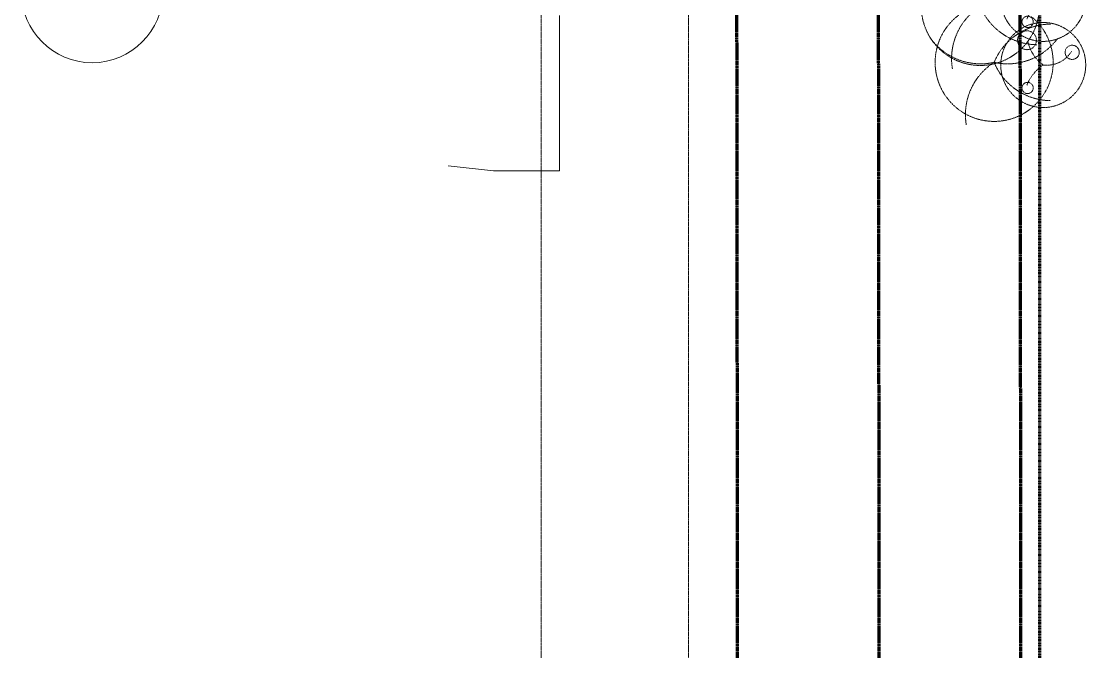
# Model space of a CAD drawing. Header units: inches. Extents: x -4294 to -464, y 9706 to 12475.
# Drawn here: x -4292.2 to -3841.3, y 11567.8 to 11834.7 of the extents above; entities that cross this region are included whole.
import ezdxf

# ---------------------------------------------------------------- set-up
doc = ezdxf.new("R2010")
doc.units = ezdxf.units.IN
doc.header["$MEASUREMENT"] = 0
for name, pattern in [('Aligning Line 1_8_', [0.25, 0.125, -0.125]), ('Dash', [0.25, 0.125, -0.125]), ('Dash 1_16_', [0.125, 0.0625, -0.0625]), ('Double Dash 3_8_', [1, 0.375, -0.125, 0.125, -0.125, 0.125, -0.125])]:
    doc.linetypes.add(name, pattern=pattern)
for name, color, linetype, lineweight in [('0-1', 7, 'Continuous', 5), ('0-4', 7, 'Continuous', 9), ('0-6', 147, 'Aligning Line 1_8_', 9), ('0-7', 165, 'Continuous', 5), ('A-DETL-GENF-HDLN-1', 9, 'Dash', 9), ('C-PROP-LINE-1', 170, 'Double Dash 3_8_', 140), ('C-PROP-LINE-2', 91, 'Dash 1_16_', 140), ('C-TOPO', 7, 'Continuous', 9), ('G-ANNO-SYMB-1', 147, 'Aligning Line 1_8_', 9), ('S-GRID-IDEN-1', 147, 'Continuous', 9)]:
    doc.layers.add(name, color=color, linetype=linetype, lineweight=lineweight)

# ---------------------------------------------------------------- blocks, each defined once
blk = doc.blocks.new('CTR - 1st Phase - Unit Layouts_rvt-1-FLOOR PLAN - 1ST FLOOR')
at = {"layer": 'G-ANNO-SYMB-1'}
blk.add_line((-4009.53, 9846.28), (-4009.53, 12240.75), dxfattribs=at)
blk = doc.blocks.new('fountain grass 26747 - fountain grass 26747-V185-FLOOR PLAN - 1ST FLOOR')
at = {"layer": 'A-DETL-GENF-HDLN-1'}
for centre, radius, start, end in [((-10.02, 24.25), 26.24, 292.4534, 359.5466), ((0, 0), 25, 0, 79.7296), ((-25.61, 5.7), 26.24, 347.4534, 10.05), ((10.02, 24.25), 26.24, 226.7137, 247.5466), ((0, 0), 25, 255.7043, 0), ((-25.61, -5.7), 26.24, 318.0349, 12.5466), ((22.14, 14.08), 26.24, 212.4534, 279.5466), ((0, 0), 25, 191.9748, 244.9471), ((-25.61, -5.7), 26.24, 305.4534, 314.7359), ((0, 0), 25, 251.3005, 253.34)]:
    blk.add_arc(centre, radius, start, end, dxfattribs=at)
blk = doc.blocks.new('fountain grass 26747 - fountain grass 26747-V187-FLOOR PLAN - 1ST FLOOR')
at = {"layer": 'A-DETL-GENF-HDLN-1'}
for centre, radius, start, end in [((-25.61, 5.7), 26.24, 347.4534, 54.5466), ((0, 0), 25, 0, 140.5967), ((10.02, 24.25), 26.24, 180.4534, 247.5466), ((-10.02, 24.25), 26.24, 292.4534, 359.5466), ((0, 0), 25, 171.4976, 0), ((-25.61, -5.7), 26.24, 305.4534, 12.5466), ((22.14, 14.08), 26.24, 212.4534, 279.5466)]:
    blk.add_arc(centre, radius, start, end, dxfattribs=at)
blk = doc.blocks.new('lupin 26755 - lupin 26755-V188-FLOOR PLAN - 1ST FLOOR')
at = {"layer": 'A-DETL-GENF-HDLN-1'}
blk.add_circle((9.72, -6.62), 2.39, dxfattribs=at)
for centre, radius, start, end in [((0, 0), 18, 0, 96.2534), ((0, 0), 18, 241.647, 0), ((-12.13, 1.52), 12.23, 352.8605, 6.6416), ((15.36, 10.23), 18.46, 213.6663, 248.3337)]:
    blk.add_arc(centre, radius, start, end, dxfattribs=at)
blk = doc.blocks.new('lupin 26755 - lupin 26755-V138-FLOOR PLAN - 1ST FLOOR')
at = {"layer": 'A-DETL-GENF-HDLN-1'}
for centre, radius in [((0, 0), 18), ((-5.36, 12.26), 3), ((-10.49, -6.87), 4), ((9.72, -6.62), 2.39)]:
    blk.add_circle(centre, radius, dxfattribs=at)
for centre, radius, start, end in [((-12.13, 1.52), 12.23, 352.8605, 59.0245), ((-13.57, 9.88), 16.78, 282.0514, 323.9486), ((15.36, 10.23), 18.46, 213.6663, 248.3337)]:
    blk.add_arc(centre, radius, start, end, dxfattribs=at)
blk = doc.blocks.new('CTR  - Topography_rvt-1-FLOOR PLAN - 1ST FLOOR')
at = {"layer": 'C-TOPO'}
for p, q in [((-4064.23, 11837.19), (-4064.23, 11771.36)), ((-4064.23, 11771.36), (-4064.23, 11837.19)), ((-4092.12, 11771.36), (-4111.32, 11773.52)), ((-4092.12, 11771.36), (-4111.32, 11773.52)), ((-4092.12, 11771.36), (-4064.23, 11771.36)), ((-4064.23, 11771.36), (-4092.12, 11771.36))]:
    blk.add_line(p, q, dxfattribs=at)
at = {"layer": '0-4', "rotation": 270}
for name, p in [('fountain grass 26747 - fountain grass 26747-V185-FLOOR PLAN - 1ST FLOOR', (-3885.95, 11841.03)), ('lupin 26755 - lupin 26755-V188-FLOOR PLAN - 1ST FLOOR', (-3859.29, 11844.22)), ('fountain grass 26747 - fountain grass 26747-V187-FLOOR PLAN - 1ST FLOOR', (-3880.08, 11817.34)), ('lupin 26755 - lupin 26755-V138-FLOOR PLAN - 1ST FLOOR', (-3859.29, 11816.22))]:
    blk.add_blockref(name, p, dxfattribs=at)
blk = doc.blocks.new('Family - ___-1878357-FLOOR PLAN - 1ST FLOOR')
at = {"layer": 'C-PROP-LINE-1'}
for p, q in [((-3989.61, 12268.69), (-3987.01, 9767.34)), ((-3929.52, 12184.69), (-3927.1, 9853.17)), ((-3869.45, 12124.69), (-3867.12, 9890.98))]:
    blk.add_line(p, q, dxfattribs=at)
blk = doc.blocks.new('Grid - Grid Head - Circle-50561-FLOOR PLAN - 1ST FLOOR')
at = {"layer": 'S-GRID-IDEN-1'}
for start, end in [(360, 180), (180, 360)]:
    blk.add_arc((0, 0), 0.25, start, end, dxfattribs=at)
blk = doc.blocks.new('CTR - 1st Phase - Shell_rvt-1-FLOOR PLAN - 1ST FLOOR')
at = {"layer": 'G-ANNO-SYMB-1'}
blk.add_line((-4071.96, 9706.24), (-4071.96, 12363.36), dxfattribs=at)
at = {"layer": '0-6'}
blk.add_blockref('Family - ___-1878357-FLOOR PLAN - 1ST FLOOR', (0, 0), dxfattribs=at)
at = {"layer": '0-7', "xscale": 120, "yscale": 120, "zscale": 120, "rotation": 89.9999999999999}
blk.add_blockref('Grid - Grid Head - Circle-50561-FLOOR PLAN - 1ST FLOOR', (-4262.19, 11847.19), dxfattribs=at)
blk = doc.blocks.new('Family - ___-1870007-FLOOR PLAN - 1ST FLOOR')
at = {"layer": 'C-PROP-LINE-2'}
blk.add_line((-3860.72, 11548.59), (-3860.72, 12118.59), dxfattribs=at)

msp = doc.modelspace()

# ---------------------------------------------------------------- block references
at = {"layer": '0-1'}
for name in ['CTR - 1st Phase - Shell_rvt-1-FLOOR PLAN - 1ST FLOOR', 'CTR  - Topography_rvt-1-FLOOR PLAN - 1ST FLOOR', 'CTR - 1st Phase - Unit Layouts_rvt-1-FLOOR PLAN - 1ST FLOOR']:
    msp.add_blockref(name, (0, 0), dxfattribs=at)
at = {"layer": 'C-PROP-LINE-2'}
msp.add_blockref('Family - ___-1870007-FLOOR PLAN - 1ST FLOOR', (0, 0), dxfattribs=at)

doc.saveas('drawing.dxf')
